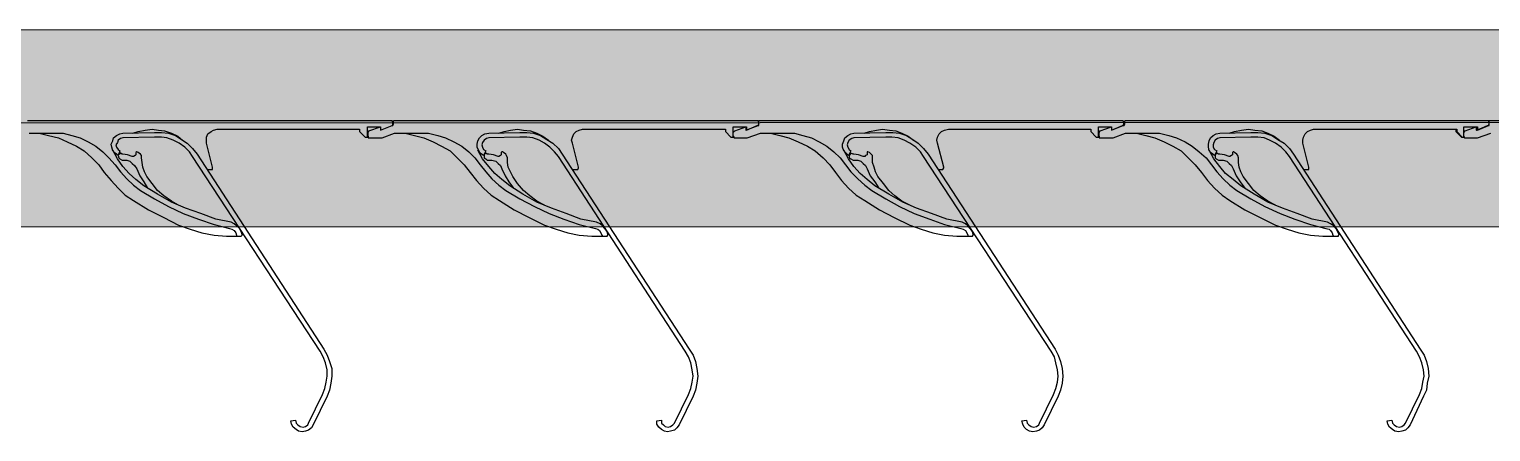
# Model space of a CAD drawing. Header units: centimetres. Extents: x -35664 to 50682, y -23001 to 23705.
# Drawn here: x 4918.28 to 4958.26, y -11492.63 to -11481.62 of the extents above; entities that cross this region are included whole.
import ezdxf

# ---------------------------------------------------------------- set-up
doc = ezdxf.new("R2010")
doc.units = ezdxf.units.CM
for name, color, linetype in [('B GÈnÈral_Hatch', 252, 'Continuous'), ('B Général', 252, 'Continuous'), ('prlm-Coupe', 252, 'Continuous')]:
    doc.layers.add(name, color=color, linetype=linetype)

# ---------------------------------------------------------------- blocks, each defined once
blk = doc.blocks.new('B 90.Groupe-130-1')
at = {"layer": 'B Général', "linetype": 'Continuous'}
for p, q in [((4933.457, -4101.638), (4923.508, -4101.638)), ((4928.694, -4101.871), (4932.589, -4101.871)), ((4932.801, -4102.082), (4932.801, -4101.807)), ((4943.447, -4101.638), (4933.52, -4101.638)), ((4938.685, -4101.871), (4942.601, -4101.871)), ((4942.812, -4102.082), (4942.812, -4101.807)), ((4953.459, -4101.638), (4943.511, -4101.638)), ((4948.697, -4101.871), (4952.591, -4101.871)), ((4952.803, -4102.082), (4952.803, -4101.807)), ((4963.45, -4101.638), (4953.523, -4101.638)), ((4958.687, -4101.871), (4962.603, -4101.871)), ((4962.794, -4102.082), (4962.794, -4101.807)), ((4962.794, -4102.082), (4962.794, -4101.807)), ((4973.441, -4101.638), (4963.492, -4101.638)), ((4923.551, -4101.976), (4924.249, -4101.976)), ((4926.112, -4101.976), (4926.98, -4101.955)), ((4926.98, -4102.082), (4926.112, -4102.103)), ((4933.203, -4102.103), (4933.541, -4101.976)), ((4933.541, -4101.976), (4934.24, -4101.976)), ((4936.124, -4101.976), (4936.97, -4101.955)), ((4936.97, -4102.082), (4936.124, -4102.103)), ((4943.193, -4102.103), (4943.553, -4101.976)), ((4943.553, -4101.976), (4944.252, -4101.976)), ((4946.114, -4101.976), (4946.982, -4101.955)), ((4946.982, -4102.082), (4946.114, -4102.103)), ((4953.205, -4102.103), (4953.544, -4101.976)), ((4953.544, -4101.976), (4954.242, -4101.976)), ((4956.126, -4101.976), (4956.973, -4101.955)), ((4956.973, -4102.082), (4956.126, -4102.103)), ((4963.175, -4102.103), (4963.535, -4101.976)), ((4926.027, -4102.463), (4925.985, -4102.59)), ((4931.509, -4107.945), (4928.017, -4102.611)), ((4928.144, -4102.548), (4931.615, -4107.882)), ((4936.039, -4102.463), (4935.975, -4102.59)), ((4941.5, -4107.945), (4938.029, -4102.611)), ((4938.134, -4102.548), (4941.606, -4107.882)), ((4946.03, -4102.463), (4945.966, -4102.59)), ((4951.512, -4107.945), (4948.019, -4102.611)), ((4948.146, -4102.548), (4951.618, -4107.882)), ((4956.041, -4102.463), (4955.978, -4102.59)), ((4961.502, -4107.945), (4958.031, -4102.611)), ((4958.137, -4102.548), (4961.608, -4107.882)), ((4957.65, -4103.945), (4957.439, -4103.839)), ((4931.192, -4109.914), (4931.573, -4109.131)), ((4941.204, -4109.914), (4941.585, -4109.131)), ((4951.194, -4109.914), (4951.575, -4109.131)), ((4961.206, -4109.914), (4961.587, -4109.131)), ((4931.7, -4109.173), (4931.319, -4109.956)), ((4941.712, -4109.173), (4941.331, -4109.956)), ((4951.702, -4109.173), (4951.321, -4109.956)), ((4961.693, -4109.173), (4961.333, -4109.956)), ((4930.705, -4109.85), (4930.832, -4109.829)), ((4940.717, -4109.85), (4940.844, -4109.829)), ((4950.707, -4109.85), (4950.834, -4109.829)), ((4960.698, -4109.85), (4960.825, -4109.829))]:
    blk.add_line(p, q, dxfattribs=at)
at = {"layer": 'B Général', "linetype": 'Continuous', "flags": 128}
for points in [[(4926.387, -4101.976), (4926.535, -4101.934), (4926.726, -4101.892), (4926.916, -4101.871), (4927.086, -4101.892), (4927.255, -4101.913), (4927.445, -4101.976), (4927.615, -4102.061), (4927.742, -4102.167)], [(4928.419, -4102.971), (4928.525, -4102.971), (4928.567, -4102.971), (4928.567, -4102.929), (4928.567, -4102.908), (4928.398, -4102.252), (4928.398, -4102.167), (4928.398, -4102.082), (4928.44, -4101.998), (4928.525, -4101.934), (4928.588, -4101.892), (4928.694, -4101.871)], [(4932.589, -4101.871), (4932.589, -4101.934), (4932.737, -4102.082), (4932.801, -4102.082)], [(4932.801, -4101.807), (4933.16, -4101.807), (4933.16, -4101.892), (4933.478, -4101.765), (4933.499, -4101.765), (4933.499, -4101.722), (4933.499, -4101.68), (4933.478, -4101.638), (4933.457, -4101.638)], [(4932.822, -4102.061), (4932.822, -4101.976), (4932.822, -4101.955), (4932.843, -4101.913), (4933.16, -4101.807), (4933.16, -4101.892), (4933.478, -4101.765), (4933.499, -4101.765), (4933.52, -4101.722), (4933.52, -4101.638)], [(4936.399, -4101.976), (4936.547, -4101.934), (4936.716, -4101.892), (4936.907, -4101.871), (4937.076, -4101.892), (4937.267, -4101.913), (4937.436, -4101.976), (4937.605, -4102.061), (4937.753, -4102.167)], [(4938.41, -4102.971), (4938.537, -4102.971), (4938.558, -4102.971), (4938.579, -4102.929), (4938.579, -4102.908), (4938.41, -4102.252), (4938.388, -4102.167), (4938.41, -4102.082), (4938.452, -4101.998), (4938.515, -4101.934), (4938.6, -4101.892), (4938.685, -4101.871)], [(4942.601, -4101.871), (4942.601, -4101.934), (4942.749, -4102.082), (4942.812, -4102.082)], [(4942.812, -4101.807), (4943.172, -4101.807), (4943.172, -4101.892), (4943.469, -4101.765), (4943.49, -4101.765), (4943.511, -4101.722), (4943.511, -4101.68), (4943.49, -4101.638), (4943.447, -4101.638)], [(4942.812, -4102.061), (4942.812, -4101.976), (4942.812, -4101.955), (4942.855, -4101.913), (4943.151, -4101.807), (4943.151, -4101.892), (4943.49, -4101.765), (4943.511, -4101.765), (4943.511, -4101.722), (4943.511, -4101.638)], [(4946.389, -4101.976), (4946.538, -4101.934), (4946.728, -4101.892), (4946.897, -4101.871), (4947.088, -4101.892), (4947.257, -4101.913)], [(4947.257, -4101.913), (4947.427, -4101.976), (4947.596, -4102.061), (4947.744, -4102.167)], [(4948.422, -4102.971), (4948.527, -4102.971), (4948.549, -4102.971), (4948.57, -4102.929), (4948.57, -4102.908), (4948.4, -4102.252), (4948.379, -4102.167), (4948.4, -4102.082), (4948.443, -4101.998), (4948.506, -4101.934), (4948.591, -4101.892), (4948.697, -4101.871)], [(4952.591, -4101.871), (4952.591, -4101.934), (4952.739, -4102.082), (4952.803, -4102.082)], [(4952.803, -4101.807), (4953.163, -4101.807), (4953.163, -4101.892), (4953.459, -4101.765), (4953.48, -4101.765), (4953.501, -4101.722), (4953.501, -4101.68), (4953.48, -4101.638), (4953.459, -4101.638)], [(4952.824, -4102.061), (4952.824, -4101.976), (4952.824, -4101.955), (4952.845, -4101.913), (4953.163, -4101.807), (4953.163, -4101.892), (4953.48, -4101.765), (4953.502, -4101.765), (4953.523, -4101.722), (4953.523, -4101.638)], [(4956.38, -4101.976), (4956.528, -4101.934), (4956.719, -4101.892), (4956.909, -4101.871), (4957.079, -4101.892), (4957.269, -4101.913), (4957.439, -4101.976), (4957.608, -4102.061), (4957.756, -4102.167)], [(4958.412, -4102.971), (4958.539, -4102.971), (4958.56, -4102.971), (4958.56, -4102.929), (4958.56, -4102.908), (4958.391, -4102.252), (4958.391, -4102.167), (4958.412, -4102.082), (4958.455, -4101.998), (4958.518, -4101.934), (4958.603, -4101.892), (4958.687, -4101.871)], [(4962.582, -4101.871), (4962.582, -4101.934), (4962.73, -4102.082), (4962.794, -4102.082)], [(4962.603, -4101.871), (4962.603, -4101.934), (4962.751, -4102.082), (4962.794, -4102.082)], [(4962.794, -4101.807), (4963.175, -4101.807), (4963.175, -4101.892), (4963.471, -4101.765), (4963.492, -4101.765), (4963.492, -4101.722), (4963.492, -4101.68), (4963.492, -4101.638), (4963.45, -4101.638)], [(4962.794, -4101.807), (4963.154, -4101.807), (4963.154, -4101.892), (4963.45, -4101.765), (4963.471, -4101.765), (4963.492, -4101.722), (4963.492, -4101.68), (4963.471, -4101.638), (4963.429, -4101.638)], [(4962.794, -4102.061), (4962.794, -4101.976), (4962.794, -4101.955), (4962.836, -4101.913), (4963.132, -4101.807), (4963.132, -4101.892), (4963.471, -4101.765), (4963.492, -4101.765), (4963.492, -4101.722), (4963.492, -4101.638)], [(4923.572, -4101.976), (4923.826, -4101.976), (4924.08, -4102.04), (4924.355, -4102.103), (4924.588, -4102.209), (4924.842, -4102.336), (4925.054, -4102.463), (4925.265, -4102.654), (4925.456, -4102.844), (4925.604, -4103.056), (4925.794, -4103.268), (4925.985, -4103.479), (4926.175, -4103.67), (4926.408, -4103.818), (4926.81, -4104.072), (4927.234, -4104.284), (4927.636, -4104.495)], [(4924.249, -4101.976), (4924.482, -4101.976), (4924.715, -4102.04), (4924.948, -4102.103), (4925.159, -4102.209), (4925.371, -4102.336), (4925.562, -4102.484), (4925.731, -4102.654), (4925.9, -4102.844), (4926.048, -4103.035), (4926.218, -4103.225), (4926.408, -4103.395), (4926.599, -4103.543), (4926.98, -4103.776), (4927.361, -4103.987), (4927.763, -4104.178), (4928.186, -4104.326), (4928.61, -4104.474), (4929.033, -4104.58), (4929.096, -4104.601), (4929.16, -4104.643), (4929.202, -4104.707), (4929.223, -4104.77), (4929.223, -4104.792), (4929.266, -4104.792), (4929.329, -4104.792), (4929.35, -4104.792), (4929.372, -4104.77), (4929.372, -4104.749), (4929.35, -4104.665), (4929.308, -4104.58), (4929.223, -4104.516), (4929.16, -4104.453), (4929.075, -4104.411), (4928.652, -4104.326), (4928.25, -4104.178), (4927.826, -4104.03), (4927.445, -4103.86), (4927.064, -4103.649), (4926.683, -4103.416), (4926.472, -4103.246), (4926.281, -4103.077), (4926.112, -4102.887), (4925.964, -4102.675), (4925.837, -4102.442)], [(4925.985, -4102.59), (4925.9, -4102.527), (4925.837, -4102.463), (4925.815, -4102.357), (4925.794, -4102.273), (4925.837, -4102.188), (4925.858, -4102.103), (4925.942, -4102.04), (4926.027, -4101.998), (4926.112, -4101.976)], [(4926.112, -4102.103), (4926.048, -4102.125), (4925.985, -4102.167), (4925.964, -4102.23), (4925.921, -4102.294), (4925.942, -4102.357), (4925.985, -4102.421), (4926.027, -4102.463)], [(4926.98, -4101.955), (4927.17, -4101.955), (4927.361, -4101.976), (4927.551, -4102.04), (4927.72, -4102.146), (4927.869, -4102.252), (4928.017, -4102.4), (4928.144, -4102.548)], [(4928.017, -4102.611), (4927.932, -4102.484), (4927.805, -4102.357), (4927.657, -4102.252), (4927.488, -4102.167), (4927.318, -4102.103), (4927.17, -4102.082), (4926.98, -4102.082)], [(4932.822, -4102.061), (4932.822, -4102.103), (4932.864, -4102.103), (4933.139, -4102.103), (4933.203, -4102.103)], [(4933.562, -4101.976), (4933.838, -4101.976), (4934.092, -4102.04), (4934.346, -4102.103), (4934.6, -4102.209), (4934.832, -4102.336), (4935.065, -4102.463), (4935.256, -4102.654), (4935.446, -4102.844), (4935.616, -4103.056), (4935.785, -4103.268), (4935.975, -4103.479), (4936.187, -4103.67), (4936.42, -4103.818), (4936.822, -4104.072), (4937.224, -4104.284), (4937.648, -4104.495)], [(4934.24, -4101.976), (4934.473, -4101.976), (4934.727, -4102.04)], [(4934.727, -4102.04), (4934.938, -4102.103), (4935.171, -4102.209), (4935.383, -4102.336), (4935.573, -4102.484), (4935.743, -4102.654), (4935.891, -4102.844), (4936.039, -4103.035), (4936.208, -4103.225), (4936.399, -4103.395), (4936.589, -4103.543), (4936.97, -4103.776), (4937.372, -4103.987), (4937.775, -4104.178), (4938.177, -4104.326), (4938.6, -4104.474), (4939.045, -4104.58), (4939.108, -4104.601), (4939.15, -4104.643), (4939.193, -4104.707), (4939.214, -4104.77), (4939.235, -4104.792), (4939.256, -4104.792), (4939.32, -4104.792), (4939.362, -4104.792), (4939.383, -4104.77), (4939.383, -4104.749), (4939.362, -4104.665), (4939.299, -4104.58), (4939.235, -4104.516), (4939.172, -4104.453), (4939.066, -4104.411), (4938.642, -4104.326), (4938.24, -4104.178), (4937.838, -4104.03), (4937.436, -4103.86), (4937.055, -4103.649), (4936.695, -4103.416), (4936.483, -4103.246), (4936.293, -4103.077), (4936.124, -4102.887), (4935.954, -4102.675), (4935.827, -4102.442)], [(4935.975, -4102.59), (4935.891, -4102.527), (4935.848, -4102.463), (4935.806, -4102.357), (4935.806, -4102.273), (4935.827, -4102.188), (4935.87, -4102.103), (4935.933, -4102.04), (4936.018, -4101.998), (4936.124, -4101.976)], [(4936.124, -4102.103), (4936.06, -4102.125), (4935.997, -4102.167), (4935.954, -4102.23), (4935.933, -4102.294), (4935.954, -4102.357), (4935.975, -4102.421), (4936.039, -4102.463)], [(4936.97, -4101.955), (4937.161, -4101.955), (4937.351, -4101.976), (4937.542, -4102.04), (4937.711, -4102.146), (4937.88, -4102.252), (4938.029, -4102.4), (4938.134, -4102.548)], [(4938.029, -4102.611), (4937.923, -4102.484), (4937.796, -4102.357), (4937.648, -4102.252), (4937.499, -4102.167), (4937.33, -4102.103), (4937.161, -4102.082), (4936.97, -4102.082)], [(4942.812, -4102.061), (4942.833, -4102.103), (4942.855, -4102.103), (4943.13, -4102.103), (4943.193, -4102.103)], [(4943.553, -4101.976), (4943.828, -4101.976), (4944.082, -4102.04), (4944.336, -4102.103), (4944.59, -4102.209), (4944.844, -4102.336), (4945.056, -4102.463), (4945.268, -4102.654), (4945.458, -4102.844), (4945.606, -4103.056), (4945.776, -4103.268), (4945.966, -4103.479), (4946.178, -4103.67), (4946.411, -4103.818), (4946.813, -4104.072), (4947.215, -4104.284), (4947.638, -4104.495)], [(4944.252, -4101.976), (4944.484, -4101.976), (4944.717, -4102.04), (4944.95, -4102.103), (4945.162, -4102.209), (4945.373, -4102.336), (4945.564, -4102.484), (4945.733, -4102.654), (4945.881, -4102.844), (4946.03, -4103.035), (4946.22, -4103.225), (4946.411, -4103.395), (4946.601, -4103.543), (4946.982, -4103.776), (4947.363, -4103.987), (4947.765, -4104.178), (4948.189, -4104.326), (4948.591, -4104.474), (4949.035, -4104.58), (4949.099, -4104.601), (4949.162, -4104.643), (4949.205, -4104.707), (4949.226, -4104.77), (4949.226, -4104.792), (4949.268, -4104.792), (4949.332, -4104.792), (4949.353, -4104.792), (4949.374, -4104.77), (4949.374, -4104.749), (4949.353, -4104.665), (4949.289, -4104.58), (4949.226, -4104.516), (4949.162, -4104.453), (4949.078, -4104.411), (4948.654, -4104.326), (4948.231, -4104.178), (4947.829, -4104.03), (4947.448, -4103.86), (4947.067, -4103.649), (4946.686, -4103.416), (4946.474, -4103.246), (4946.284, -4103.077), (4946.114, -4102.887), (4945.966, -4102.675), (4945.839, -4102.442)], [(4945.966, -4102.59), (4945.903, -4102.527), (4945.839, -4102.463), (4945.797, -4102.357), (4945.797, -4102.273), (4945.839, -4102.188), (4945.86, -4102.103), (4945.945, -4102.04), (4946.03, -4101.998), (4946.114, -4101.976)], [(4946.114, -4102.103), (4946.051, -4102.125), (4945.987, -4102.167), (4945.945, -4102.23), (4945.924, -4102.294), (4945.945, -4102.357), (4945.987, -4102.421), (4946.03, -4102.463)], [(4946.982, -4101.955), (4947.173, -4101.955), (4947.363, -4101.976), (4947.554, -4102.04), (4947.723, -4102.146), (4947.871, -4102.252), (4948.019, -4102.4), (4948.146, -4102.548)], [(4948.019, -4102.611), (4947.935, -4102.484), (4947.808, -4102.357), (4947.638, -4102.252), (4947.49, -4102.167), (4947.321, -4102.103), (4947.151, -4102.082), (4946.982, -4102.082)], [(4952.824, -4102.061), (4952.824, -4102.103), (4952.867, -4102.103), (4953.121, -4102.103), (4953.205, -4102.103)], [(4953.565, -4101.976), (4953.84, -4101.976), (4954.094, -4102.04), (4954.348, -4102.103), (4954.602, -4102.209), (4954.835, -4102.336), (4955.068, -4102.463), (4955.258, -4102.654), (4955.449, -4102.844), (4955.618, -4103.056), (4955.787, -4103.268), (4955.978, -4103.479), (4956.19, -4103.67), (4956.401, -4103.818), (4956.803, -4104.072), (4957.227, -4104.284), (4957.65, -4104.495)], [(4954.242, -4101.976), (4954.475, -4101.976), (4954.729, -4102.04), (4954.941, -4102.103), (4955.174, -4102.209), (4955.364, -4102.336), (4955.555, -4102.484), (4955.745, -4102.654), (4955.893, -4102.844), (4956.042, -4103.035), (4956.211, -4103.225), (4956.401, -4103.395), (4956.592, -4103.543), (4956.973, -4103.776), (4957.354, -4103.987), (4957.777, -4104.178), (4958.179, -4104.326), (4958.603, -4104.474), (4959.026, -4104.58), (4959.111, -4104.601), (4959.153, -4104.643), (4959.195, -4104.707), (4959.217, -4104.77), (4959.238, -4104.792), (4959.259, -4104.792), (4959.322, -4104.792), (4959.365, -4104.792), (4959.365, -4104.77), (4959.386, -4104.749), (4959.344, -4104.665), (4959.301, -4104.58), (4959.238, -4104.516), (4959.153, -4104.453), (4959.068, -4104.411), (4958.645, -4104.326), (4958.243, -4104.178), (4957.841, -4104.03), (4957.439, -4103.86), (4957.058, -4103.649), (4956.698, -4103.416), (4956.486, -4103.246), (4956.274, -4103.077), (4956.126, -4102.887), (4955.957, -4102.675), (4955.83, -4102.442)], [(4955.978, -4102.59), (4955.893, -4102.527), (4955.83, -4102.463), (4955.809, -4102.357), (4955.809, -4102.273), (4955.83, -4102.188), (4955.872, -4102.103), (4955.936, -4102.04), (4956.02, -4101.998), (4956.126, -4101.976)], [(4956.126, -4102.103), (4956.063, -4102.125), (4955.999, -4102.167), (4955.957, -4102.23), (4955.936, -4102.294), (4955.936, -4102.357), (4955.978, -4102.421), (4956.041, -4102.463)], [(4956.973, -4101.955), (4957.163, -4101.955), (4957.354, -4101.976), (4957.544, -4102.04), (4957.714, -4102.146), (4957.883, -4102.252), (4958.031, -4102.4), (4958.137, -4102.548)], [(4958.031, -4102.611), (4957.925, -4102.484), (4957.798, -4102.357), (4957.65, -4102.252), (4957.481, -4102.167), (4957.333, -4102.103), (4957.163, -4102.082), (4956.973, -4102.082)], [(4962.794, -4102.061), (4962.815, -4102.103), (4962.857, -4102.103), (4963.111, -4102.103), (4963.175, -4102.103)], [(4926.62, -4102.654), (4926.62, -4102.59), (4926.599, -4102.548), (4926.535, -4102.506), (4926.493, -4102.484), (4926.493, -4102.484), (4926.472, -4102.506), (4926.472, -4102.569), (4926.451, -4102.59), (4926.408, -4102.611), (4926.366, -4102.611), (4926.239, -4102.569), (4926.112, -4102.548), (4926.091, -4102.548), (4926.048, -4102.527), (4926.027, -4102.527), (4926.027, -4102.548), (4926.006, -4102.548), (4925.985, -4102.59), (4926.006, -4102.654), (4926.027, -4102.675), (4926.091, -4102.717), (4926.112, -4102.717), (4926.133, -4102.717), (4926.218, -4102.717), (4926.302, -4102.738), (4926.366, -4102.802), (4926.429, -4102.865), (4926.493, -4102.95), (4926.578, -4103.141), (4926.683, -4103.31), (4926.789, -4103.479)], [(4927.636, -4103.945), (4927.445, -4103.839), (4927.234, -4103.691), (4927.064, -4103.543), (4926.916, -4103.352), (4926.768, -4103.162), (4926.705, -4103.035), (4926.662, -4102.908), (4926.641, -4102.781), (4926.62, -4102.654)], [(4936.632, -4102.654), (4936.61, -4102.59), (4936.589, -4102.548), (4936.526, -4102.506), (4936.505, -4102.484), (4936.483, -4102.484), (4936.462, -4102.506), (4936.462, -4102.569), (4936.441, -4102.59), (4936.399, -4102.611), (4936.378, -4102.611), (4936.251, -4102.569), (4936.124, -4102.548), (4936.081, -4102.548), (4936.039, -4102.527), (4936.018, -4102.527), (4936.018, -4102.548), (4935.997, -4102.548), (4935.997, -4102.59), (4935.997, -4102.654), (4936.039, -4102.675), (4936.081, -4102.717), (4936.124, -4102.717), (4936.124, -4102.717), (4936.208, -4102.717), (4936.314, -4102.738), (4936.378, -4102.802), (4936.441, -4102.865), (4936.483, -4102.95), (4936.568, -4103.141), (4936.674, -4103.31), (4936.801, -4103.479)], [(4937.648, -4103.945), (4937.436, -4103.839), (4937.245, -4103.691), (4937.076, -4103.543), (4936.907, -4103.352), (4936.78, -4103.162), (4936.716, -4103.035), (4936.653, -4102.908), (4936.632, -4102.781), (4936.632, -4102.654)], [(4946.622, -4102.654), (4946.622, -4102.59), (4946.58, -4102.548), (4946.538, -4102.506), (4946.495, -4102.484), (4946.474, -4102.484), (4946.474, -4102.506), (4946.474, -4102.569), (4946.432, -4102.59), (4946.411, -4102.611), (4946.368, -4102.611), (4946.241, -4102.569), (4946.114, -4102.548), (4946.093, -4102.548), (4946.03, -4102.527), (4946.03, -4102.527), (4946.009, -4102.548), (4946.009, -4102.548), (4945.987, -4102.59), (4945.987, -4102.654), (4946.03, -4102.675), (4946.093, -4102.717), (4946.114, -4102.717), (4946.114, -4102.717), (4946.22, -4102.717), (4946.305, -4102.738), (4946.368, -4102.802), (4946.432, -4102.865), (4946.474, -4102.95), (4946.559, -4103.141), (4946.686, -4103.31), (4946.792, -4103.479)], [(4947.638, -4103.945), (4947.427, -4103.839), (4947.236, -4103.691), (4947.067, -4103.543), (4946.919, -4103.352), (4946.771, -4103.162), (4946.707, -4103.035), (4946.665, -4102.908), (4946.622, -4102.781), (4946.622, -4102.654)], [(4956.634, -4102.654), (4956.613, -4102.59), (4956.592, -4102.548), (4956.528, -4102.506), (4956.507, -4102.484), (4956.486, -4102.484), (4956.465, -4102.506), (4956.465, -4102.569), (4956.444, -4102.59), (4956.401, -4102.611), (4956.38, -4102.611), (4956.253, -4102.569), (4956.126, -4102.548), (4956.084, -4102.548), (4956.042, -4102.527), (4956.02, -4102.527), (4956.02, -4102.548), (4955.999, -4102.548), (4955.999, -4102.59), (4955.999, -4102.654), (4956.02, -4102.675), (4956.084, -4102.717), (4956.126, -4102.717), (4956.126, -4102.717), (4956.211, -4102.717), (4956.317, -4102.738), (4956.38, -4102.802), (4956.444, -4102.865), (4956.486, -4102.95), (4956.571, -4103.141), (4956.677, -4103.31), (4956.804, -4103.479)], [(4957.438, -4103.839), (4957.227, -4103.691), (4957.057, -4103.543), (4956.909, -4103.352), (4956.761, -4103.162), (4956.698, -4103.035), (4956.655, -4102.908), (4956.634, -4102.781), (4956.634, -4102.654)], [(4927.636, -4104.495), (4927.953, -4104.601), (4928.271, -4104.707), (4928.61, -4104.77), (4928.948, -4104.792), (4929.266, -4104.792)], [(4937.648, -4104.495), (4937.965, -4104.601), (4938.283, -4104.707), (4938.6, -4104.77), (4938.939, -4104.792), (4939.256, -4104.792)], [(4947.638, -4104.495), (4947.956, -4104.601), (4948.273, -4104.707), (4948.591, -4104.77), (4948.93, -4104.792), (4949.268, -4104.792)], [(4957.65, -4104.495), (4957.968, -4104.601), (4958.285, -4104.707), (4958.603, -4104.77), (4958.941, -4104.792), (4959.259, -4104.792)], [(4931.615, -4107.882), (4931.7, -4108.051), (4931.763, -4108.221), (4931.827, -4108.411), (4931.827, -4108.623), (4931.806, -4108.813), (4931.763, -4109.004), (4931.7, -4109.173)], [(4941.606, -4107.882), (4941.712, -4108.051), (4941.775, -4108.221), (4941.817, -4108.411), (4941.839, -4108.623), (4941.817, -4108.813), (4941.775, -4109.004), (4941.712, -4109.173)], [(4951.618, -4107.882), (4951.702, -4108.051), (4951.766, -4108.221), (4951.808, -4108.411), (4951.829, -4108.623), (4951.808, -4108.813), (4951.766, -4109.004), (4951.702, -4109.173)], [(4961.608, -4107.882), (4961.714, -4108.051), (4961.778, -4108.221), (4961.82, -4108.411), (4961.841, -4108.623), (4961.799, -4108.813), (4961.778, -4109.004), (4961.693, -4109.173)], [(4931.573, -4109.131), (4931.636, -4108.961), (4931.679, -4108.792), (4931.7, -4108.623), (4931.7, -4108.453), (4931.657, -4108.263), (4931.594, -4108.094), (4931.509, -4107.945)], [(4941.585, -4109.131), (4941.648, -4108.961), (4941.69, -4108.792), (4941.712, -4108.623), (4941.69, -4108.453), (4941.648, -4108.263), (4941.585, -4108.094), (4941.5, -4107.945)], [(4951.575, -4109.131), (4951.639, -4108.961), (4951.681, -4108.792), (4951.702, -4108.623), (4951.681, -4108.453), (4951.639, -4108.263), (4951.596, -4108.094), (4951.512, -4107.945)], [(4961.587, -4109.131), (4961.651, -4108.961), (4961.672, -4108.792), (4961.714, -4108.623), (4961.693, -4108.453), (4961.651, -4108.263), (4961.587, -4108.094), (4961.502, -4107.945)], [(4931.319, -4109.956), (4931.276, -4110.041), (4931.192, -4110.104), (4931.107, -4110.126), (4931.022, -4110.147), (4930.917, -4110.126), (4930.853, -4110.083), (4930.768, -4110.02), (4930.726, -4109.935), (4930.705, -4109.85)], [(4930.832, -4109.829), (4930.853, -4109.914), (4930.895, -4109.956), (4930.959, -4109.999), (4931.044, -4110.02), (4931.107, -4109.999), (4931.171, -4109.956), (4931.192, -4109.914)], [(4941.331, -4109.956), (4941.267, -4110.041), (4941.204, -4110.104), (4941.098, -4110.126), (4941.013, -4110.147), (4940.928, -4110.126), (4940.844, -4110.083), (4940.78, -4110.02), (4940.717, -4109.935), (4940.717, -4109.85)], [(4940.844, -4109.829), (4940.844, -4109.914), (4940.907, -4109.956), (4940.95, -4109.999), (4941.034, -4110.02), (4941.098, -4109.999), (4941.161, -4109.956), (4941.204, -4109.914)], [(4951.321, -4109.956), (4951.258, -4110.041), (4951.194, -4110.104), (4951.11, -4110.126), (4951.004, -4110.147), (4950.919, -4110.126), (4950.834, -4110.083), (4950.771, -4110.02), (4950.729, -4109.935), (4950.707, -4109.85)], [(4950.834, -4109.829), (4950.856, -4109.914), (4950.898, -4109.956), (4950.961, -4109.999), (4951.025, -4110.02), (4951.11, -4109.999), (4951.173, -4109.956), (4951.194, -4109.914)], [(4961.333, -4109.956), (4961.27, -4110.041), (4961.206, -4110.104), (4961.1, -4110.126), (4961.016, -4110.147), (4960.91, -4110.126), (4960.846, -4110.083), (4960.762, -4110.02), (4960.719, -4109.935), (4960.698, -4109.85)], [(4960.825, -4109.829), (4960.846, -4109.914), (4960.889, -4109.956), (4960.952, -4109.999), (4961.037, -4110.02), (4961.1, -4109.999), (4961.164, -4109.956), (4961.206, -4109.914)]]:
    blk.add_lwpolyline(points, dxfattribs=at)
blk = doc.blocks.new('B 90.Groupe-131-1')
at = {"layer": 'B GÈnÈral_Hatch', "linetype": 'Continuous'}
blk.add_hatch(color=250, dxfattribs=at).paths.add_polyline_path([(4658.339, -4104.53), (4658.339, -4099.132), (5006.966, -4099.153), (5006.966, -4104.551)])
at = {"layer": 'B Général', "linetype": 'Continuous'}
blk.add_line((4659.965, -4101.751), (4999.971, -4101.671), dxfattribs=at)
at = {"layer": 'B Général', "flags": 128}
blk.add_lwpolyline([(4658.339, -4104.53), (4658.339, -4099.132), (5006.966, -4099.153), (5006.966, -4104.551)], close=True, dxfattribs=at)
at = {"layer": 'B Général'}
blk.add_blockref('B 90.Groupe-130-1', (0, 0), dxfattribs=at)
blk = doc.blocks.new('A$C373B78D5')
at = {"layer": 'B Général'}
blk.add_blockref('B 90.Groupe-131-1', (-23116.898, 10090.366), dxfattribs=at)

msp = doc.modelspace()

# ---------------------------------------------------------------- block references
at = {"layer": 'prlm-Coupe'}
msp.add_blockref('A$C373B78D5', (23111.623, -17472.851), dxfattribs=at)

doc.saveas('drawing.dxf')
